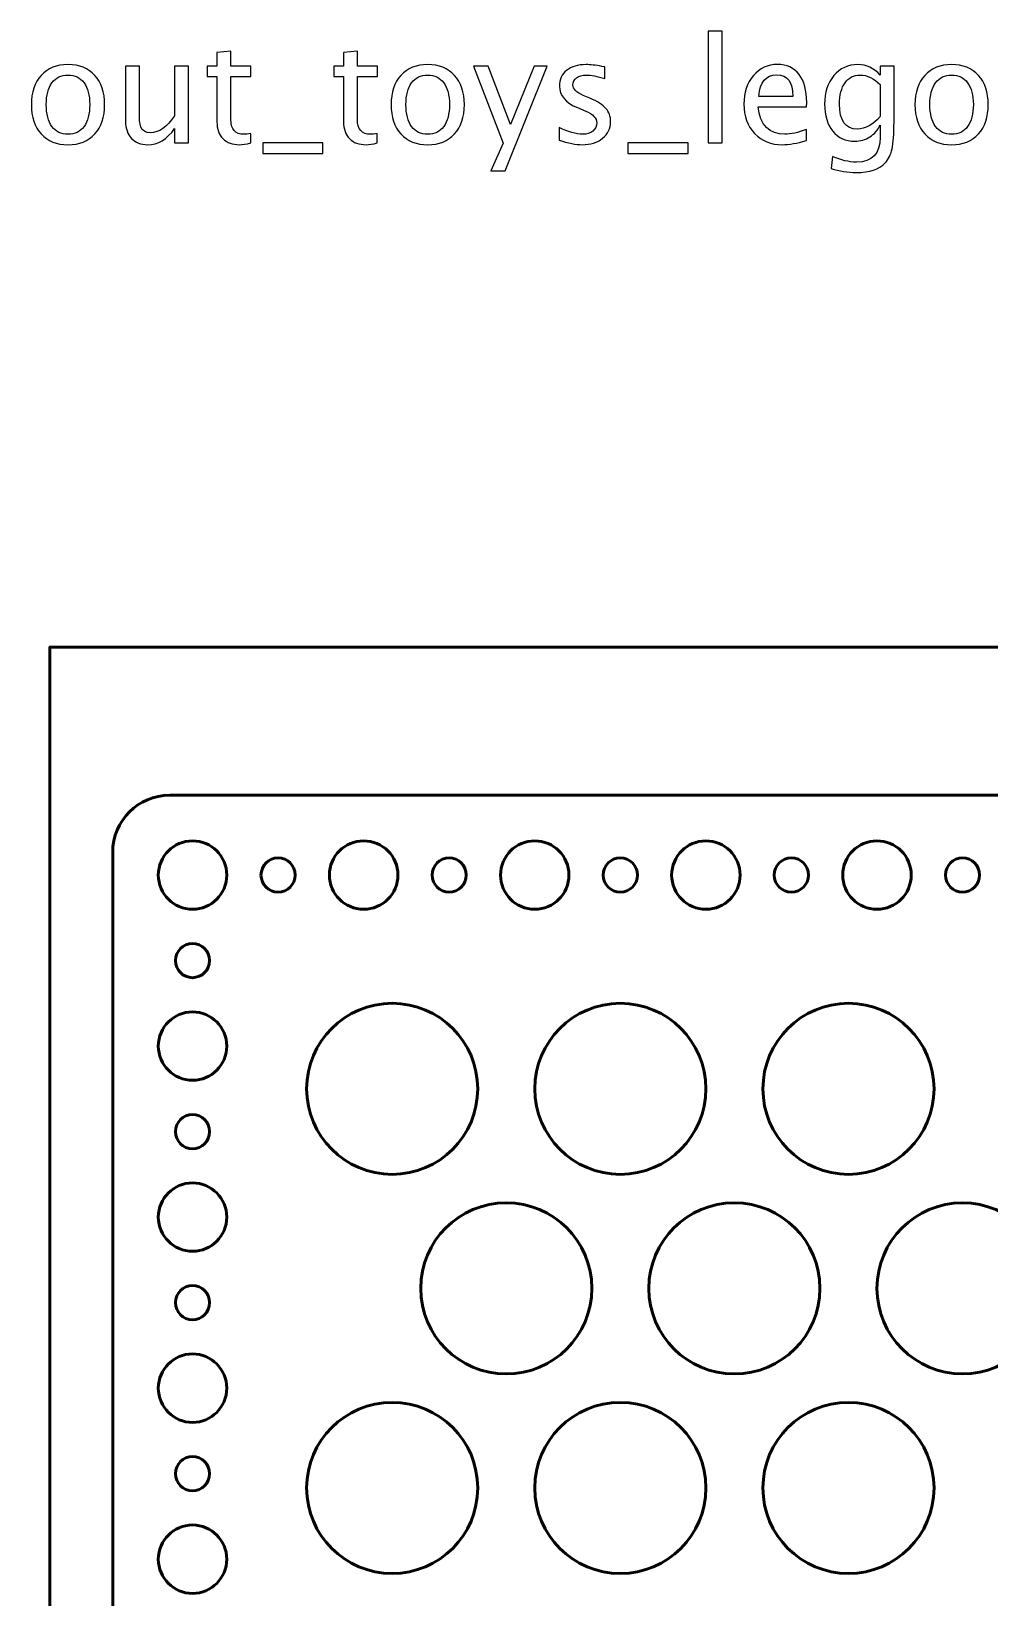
# Model space of a CAD drawing. Header units: centimetres. Extents: x -44 to 44, y -14.8 to 14.1.
# Drawn here: x -14.16 to -5.76, y 0.41 to 14.15 of the extents above; entities that cross this region are included whole.
import ezdxf

# ---------------------------------------------------------------- set-up
doc = ezdxf.new("R2010")
doc.units = ezdxf.units.CM
doc.header["$MEASUREMENT"] = 0
doc.layers.add('Layer 1', color=7, linetype='Continuous')

msp = doc.modelspace()

# ---------------------------------------------------------------- linework, layer by layer
at = {"layer": 'Layer 1', "color": 4, "lineweight": 53}
msp.add_lwpolyline([(-14, -14.75), (14, -14.75), (14, 8.75), (-14, 8.75), (-14, -14.75)], close=True, dxfattribs=at)
at = {"layer": 'Layer 1', "lineweight": 53}
for centre, major_axis in [((-12.74999, 6.74999), (0, 0.30001)), ((-12.75, 6), (0, 0.15)), ((-12.74999, 5.24999), (0, 0.30001)), ((-10.99998, 4.87498), (0, 0.75002)), ((-8.99998, 4.87498), (0, 0.75002)), ((-6.99998, 4.87498), (0, 0.75002)), ((-12.75, 4.5), (0, 0.15)), ((-12.74999, 3.74999), (0, 0.30001)), ((-9.99998, 3.12498), (0, 0.75002)), ((-7.99998, 3.12498), (0, 0.75002)), ((-5.99998, 3.12498), (0, 0.75002)), ((-12.75, 3), (0, 0.15)), ((-12.74999, 2.24999), (0, 0.30001)), ((-10.99998, 1.37498), (0, 0.75002)), ((-8.99998, 1.37498), (0, 0.75002)), ((-6.99998, 1.37498), (0, 0.75002)), ((-12.75, 1.5), (0, 0.15)), ((-12.74999, 0.74999), (0, 0.30001))]:
    msp.add_ellipse(centre, major_axis=major_axis, ratio=1, dxfattribs=at)
at = {"layer": 'Layer 1'}
for points, knots in [([(-8.23022, 13.17044), (-8.23022, 13.17044), (-8.23022, 14.14961), (-8.23022, 14.14961), (-8.23022, 14.14961), (-8.23022, 14.14961), (-8.1083, 14.14961), (-8.1083, 14.14961), (-8.1083, 14.14961), (-8.1083, 14.14961), (-8.1083, 13.17044), (-8.1083, 13.17044), (-8.1083, 13.17044), (-8.1083, 13.17044), (-8.23022, 13.17044), (-8.23022, 13.17044)], [0, 0, 0, 0, 0.2, 0.2, 0.2, 0.2, 0.4, 0.4, 0.4, 0.4, 0.6, 0.6, 0.6, 0.6, 1, 1, 1, 1]), ([(-12.24046, 13.17065), (-12.27814, 13.16028), (-12.31094, 13.1552), (-12.33867, 13.1552), (-12.33867, 13.1552), (-12.4009, 13.1552), (-12.44937, 13.17298), (-12.48409, 13.20854), (-12.48409, 13.20854), (-12.51901, 13.2441), (-12.53637, 13.29342), (-12.53637, 13.35671), (-12.53637, 13.35671), (-12.53637, 13.35671), (-12.53637, 13.7521), (-12.53637, 13.7521), (-12.53637, 13.7521), (-12.53637, 13.7521), (-12.62061, 13.7521), (-12.62061, 13.7521), (-12.62061, 13.7521), (-12.62061, 13.7521), (-12.62061, 13.84354), (-12.62061, 13.84354), (-12.62061, 13.84354), (-12.62061, 13.84354), (-12.53637, 13.84354), (-12.53637, 13.84354), (-12.53637, 13.84354), (-12.53637, 13.84354), (-12.53637, 13.96525), (-12.53637, 13.96525), (-12.53637, 13.96525), (-12.53637, 13.96525), (-12.41445, 13.97689), (-12.41445, 13.97689), (-12.41445, 13.97689), (-12.41445, 13.97689), (-12.41445, 13.84354), (-12.41445, 13.84354), (-12.41445, 13.84354), (-12.41445, 13.84354), (-12.23792, 13.84354), (-12.23792, 13.84354), (-12.23792, 13.84354), (-12.23792, 13.84354), (-12.23792, 13.7521), (-12.23792, 13.7521), (-12.23792, 13.7521), (-12.23792, 13.7521), (-12.41445, 13.7521), (-12.41445, 13.7521), (-12.41445, 13.7521), (-12.41445, 13.7521), (-12.41445, 13.37872), (-12.41445, 13.37872), (-12.41445, 13.37872), (-12.41445, 13.29067), (-12.37614, 13.24664), (-12.29973, 13.24664), (-12.29973, 13.24664), (-12.28343, 13.24664), (-12.26374, 13.24939), (-12.24046, 13.25468), (-12.24046, 13.25468), (-12.24046, 13.25468), (-12.24046, 13.17065), (-12.24046, 13.17065)], [0, 0, 0, 0, 0.05555556, 0.05555556, 0.05555556, 0.05555556, 0.11111111, 0.11111111, 0.11111111, 0.11111111, 0.16666667, 0.16666667, 0.16666667, 0.16666667, 0.22222222, 0.22222222, 0.22222222, 0.22222222, 0.27777778, 0.27777778, 0.27777778, 0.27777778, 0.33333333, 0.33333333, 0.33333333, 0.33333333, 0.38888889, 0.38888889, 0.38888889, 0.38888889, 0.44444444, 0.44444444, 0.44444444, 0.44444444, 0.5, 0.5, 0.5, 0.5, 0.55555556, 0.55555556, 0.55555556, 0.55555556, 0.61111111, 0.61111111, 0.61111111, 0.61111111, 0.66666667, 0.66666667, 0.66666667, 0.66666667, 0.72222222, 0.72222222, 0.72222222, 0.72222222, 0.77777778, 0.77777778, 0.77777778, 0.77777778, 0.83333333, 0.83333333, 0.83333333, 0.83333333, 0.88888889, 0.88888889, 0.88888889, 0.88888889, 1, 1, 1, 1]), ([(-11.13048, 13.17065), (-11.16816, 13.16028), (-11.20096, 13.1552), (-11.22869, 13.1552), (-11.22869, 13.1552), (-11.29092, 13.1552), (-11.33939, 13.17298), (-11.37411, 13.20854), (-11.37411, 13.20854), (-11.40903, 13.2441), (-11.42639, 13.29342), (-11.42639, 13.35671), (-11.42639, 13.35671), (-11.42639, 13.35671), (-11.42639, 13.7521), (-11.42639, 13.7521), (-11.42639, 13.7521), (-11.42639, 13.7521), (-11.51063, 13.7521), (-11.51063, 13.7521), (-11.51063, 13.7521), (-11.51063, 13.7521), (-11.51063, 13.84354), (-11.51063, 13.84354), (-11.51063, 13.84354), (-11.51063, 13.84354), (-11.42639, 13.84354), (-11.42639, 13.84354), (-11.42639, 13.84354), (-11.42639, 13.84354), (-11.42639, 13.96525), (-11.42639, 13.96525), (-11.42639, 13.96525), (-11.42639, 13.96525), (-11.30447, 13.97689), (-11.30447, 13.97689), (-11.30447, 13.97689), (-11.30447, 13.97689), (-11.30447, 13.84354), (-11.30447, 13.84354), (-11.30447, 13.84354), (-11.30447, 13.84354), (-11.12794, 13.84354), (-11.12794, 13.84354), (-11.12794, 13.84354), (-11.12794, 13.84354), (-11.12794, 13.7521), (-11.12794, 13.7521), (-11.12794, 13.7521), (-11.12794, 13.7521), (-11.30447, 13.7521), (-11.30447, 13.7521), (-11.30447, 13.7521), (-11.30447, 13.7521), (-11.30447, 13.37872), (-11.30447, 13.37872), (-11.30447, 13.37872), (-11.30447, 13.29067), (-11.26616, 13.24664), (-11.18975, 13.24664), (-11.18975, 13.24664), (-11.17345, 13.24664), (-11.15376, 13.24939), (-11.13048, 13.25468), (-11.13048, 13.25468), (-11.13048, 13.25468), (-11.13048, 13.17065), (-11.13048, 13.17065)], [0, 0, 0, 0, 0.05555556, 0.05555556, 0.05555556, 0.05555556, 0.11111111, 0.11111111, 0.11111111, 0.11111111, 0.16666667, 0.16666667, 0.16666667, 0.16666667, 0.22222222, 0.22222222, 0.22222222, 0.22222222, 0.27777778, 0.27777778, 0.27777778, 0.27777778, 0.33333333, 0.33333333, 0.33333333, 0.33333333, 0.38888889, 0.38888889, 0.38888889, 0.38888889, 0.44444444, 0.44444444, 0.44444444, 0.44444444, 0.5, 0.5, 0.5, 0.5, 0.55555556, 0.55555556, 0.55555556, 0.55555556, 0.61111111, 0.61111111, 0.61111111, 0.61111111, 0.66666667, 0.66666667, 0.66666667, 0.66666667, 0.72222222, 0.72222222, 0.72222222, 0.72222222, 0.77777778, 0.77777778, 0.77777778, 0.77777778, 0.83333333, 0.83333333, 0.83333333, 0.83333333, 0.88888889, 0.88888889, 0.88888889, 0.88888889, 1, 1, 1, 1]), ([(-13.84193, 13.1552), (-13.94078, 13.1552), (-14.01909, 13.18674), (-14.07667, 13.24982), (-14.07667, 13.24982), (-14.13445, 13.31289), (-14.16324, 13.39862), (-14.16324, 13.50678), (-14.16324, 13.50678), (-14.16324, 13.61473), (-14.13445, 13.70024), (-14.07667, 13.76311), (-14.07667, 13.76311), (-14.01909, 13.82597), (-13.94078, 13.85751), (-13.84193, 13.85751), (-13.84193, 13.85751), (-13.74308, 13.85751), (-13.66476, 13.82597), (-13.60719, 13.76311), (-13.60719, 13.76311), (-13.54941, 13.70024), (-13.52062, 13.61473), (-13.52062, 13.50678), (-13.52062, 13.50678), (-13.52062, 13.39862), (-13.54941, 13.31289), (-13.60719, 13.24982), (-13.60719, 13.24982), (-13.66476, 13.18674), (-13.74308, 13.1552), (-13.84193, 13.1552)], [0, 0, 0, 0, 0.11111111, 0.11111111, 0.11111111, 0.11111111, 0.22222222, 0.22222222, 0.22222222, 0.22222222, 0.33333333, 0.33333333, 0.33333333, 0.33333333, 0.44444444, 0.44444444, 0.44444444, 0.44444444, 0.55555556, 0.55555556, 0.55555556, 0.55555556, 0.66666667, 0.66666667, 0.66666667, 0.66666667, 0.77777778, 0.77777778, 0.77777778, 0.77777778, 1, 1, 1, 1]), ([(-13.84214, 13.24664), (-13.78182, 13.24664), (-13.73483, 13.26929), (-13.70138, 13.3148), (-13.70138, 13.3148), (-13.66815, 13.36009), (-13.65143, 13.42423), (-13.65143, 13.50678), (-13.65143, 13.50678), (-13.65143, 13.58912), (-13.66815, 13.65304), (-13.70138, 13.69834), (-13.70138, 13.69834), (-13.73483, 13.74342), (-13.78182, 13.76607), (-13.84214, 13.76607), (-13.84214, 13.76607), (-13.90268, 13.76607), (-13.94967, 13.74342), (-13.98269, 13.69834), (-13.98269, 13.69834), (-14.01592, 13.65304), (-14.03243, 13.58912), (-14.03243, 13.50678), (-14.03243, 13.50678), (-14.03243, 13.42423), (-14.01592, 13.36009), (-13.98269, 13.3148), (-13.98269, 13.3148), (-13.94967, 13.26929), (-13.90268, 13.24664), (-13.84214, 13.24664)], [0, 0, 0, 0, 0.11111111, 0.11111111, 0.11111111, 0.11111111, 0.22222222, 0.22222222, 0.22222222, 0.22222222, 0.33333333, 0.33333333, 0.33333333, 0.33333333, 0.44444444, 0.44444444, 0.44444444, 0.44444444, 0.55555556, 0.55555556, 0.55555556, 0.55555556, 0.66666667, 0.66666667, 0.66666667, 0.66666667, 0.77777778, 0.77777778, 0.77777778, 0.77777778, 1, 1, 1, 1]), ([(-12.90806, 13.17044), (-12.90806, 13.17044), (-12.90806, 13.29702), (-12.90806, 13.29702), (-12.90806, 13.29702), (-12.97304, 13.2024), (-13.05199, 13.1552), (-13.1447, 13.1552), (-13.1447, 13.1552), (-13.20355, 13.1552), (-13.25032, 13.17362), (-13.28504, 13.21066), (-13.28504, 13.21066), (-13.31996, 13.2477), (-13.33732, 13.29744), (-13.33732, 13.36031), (-13.33732, 13.36031), (-13.33732, 13.36031), (-13.33732, 13.84354), (-13.33732, 13.84354), (-13.33732, 13.84354), (-13.33732, 13.84354), (-13.2154, 13.84354), (-13.2154, 13.84354), (-13.2154, 13.84354), (-13.2154, 13.84354), (-13.2154, 13.4001), (-13.2154, 13.4001), (-13.2154, 13.4001), (-13.2154, 13.34951), (-13.20799, 13.31374), (-13.19339, 13.29257), (-13.19339, 13.29257), (-13.17857, 13.27119), (-13.15402, 13.26061), (-13.11951, 13.26061), (-13.11951, 13.26061), (-13.04501, 13.26061), (-12.97431, 13.30951), (-12.90806, 13.40751), (-12.90806, 13.40751), (-12.90806, 13.40751), (-12.90806, 13.84354), (-12.90806, 13.84354), (-12.90806, 13.84354), (-12.90806, 13.84354), (-12.78614, 13.84354), (-12.78614, 13.84354), (-12.78614, 13.84354), (-12.78614, 13.84354), (-12.78614, 13.17044), (-12.78614, 13.17044), (-12.78614, 13.17044), (-12.78614, 13.17044), (-12.90806, 13.17044), (-12.90806, 13.17044)], [0, 0, 0, 0, 0.06666667, 0.06666667, 0.06666667, 0.06666667, 0.13333333, 0.13333333, 0.13333333, 0.13333333, 0.2, 0.2, 0.2, 0.2, 0.26666667, 0.26666667, 0.26666667, 0.26666667, 0.33333333, 0.33333333, 0.33333333, 0.33333333, 0.4, 0.4, 0.4, 0.4, 0.46666667, 0.46666667, 0.46666667, 0.46666667, 0.53333333, 0.53333333, 0.53333333, 0.53333333, 0.6, 0.6, 0.6, 0.6, 0.66666667, 0.66666667, 0.66666667, 0.66666667, 0.73333333, 0.73333333, 0.73333333, 0.73333333, 0.8, 0.8, 0.8, 0.8, 0.86666667, 0.86666667, 0.86666667, 0.86666667, 1, 1, 1, 1]), ([(-10.68852, 13.1552), (-10.78737, 13.1552), (-10.86568, 13.18674), (-10.92326, 13.24982), (-10.92326, 13.24982), (-10.98104, 13.31289), (-11.00983, 13.39862), (-11.00983, 13.50678), (-11.00983, 13.50678), (-11.00983, 13.61473), (-10.98104, 13.70024), (-10.92326, 13.76311), (-10.92326, 13.76311), (-10.86568, 13.82597), (-10.78737, 13.85751), (-10.68852, 13.85751), (-10.68852, 13.85751), (-10.58967, 13.85751), (-10.51135, 13.82597), (-10.45378, 13.76311), (-10.45378, 13.76311), (-10.396, 13.70024), (-10.36721, 13.61473), (-10.36721, 13.50678), (-10.36721, 13.50678), (-10.36721, 13.39862), (-10.396, 13.31289), (-10.45378, 13.24982), (-10.45378, 13.24982), (-10.51135, 13.18674), (-10.58967, 13.1552), (-10.68852, 13.1552)], [0, 0, 0, 0, 0.11111111, 0.11111111, 0.11111111, 0.11111111, 0.22222222, 0.22222222, 0.22222222, 0.22222222, 0.33333333, 0.33333333, 0.33333333, 0.33333333, 0.44444444, 0.44444444, 0.44444444, 0.44444444, 0.55555556, 0.55555556, 0.55555556, 0.55555556, 0.66666667, 0.66666667, 0.66666667, 0.66666667, 0.77777778, 0.77777778, 0.77777778, 0.77777778, 1, 1, 1, 1]), ([(-10.68873, 13.24664), (-10.62841, 13.24664), (-10.58142, 13.26929), (-10.54797, 13.3148), (-10.54797, 13.3148), (-10.51474, 13.36009), (-10.49802, 13.42423), (-10.49802, 13.50678), (-10.49802, 13.50678), (-10.49802, 13.58912), (-10.51474, 13.65304), (-10.54797, 13.69834), (-10.54797, 13.69834), (-10.58142, 13.74342), (-10.62841, 13.76607), (-10.68873, 13.76607), (-10.68873, 13.76607), (-10.74927, 13.76607), (-10.79626, 13.74342), (-10.82928, 13.69834), (-10.82928, 13.69834), (-10.86251, 13.65304), (-10.87902, 13.58912), (-10.87902, 13.50678), (-10.87902, 13.50678), (-10.87902, 13.42423), (-10.86251, 13.36009), (-10.82928, 13.3148), (-10.82928, 13.3148), (-10.79626, 13.26929), (-10.74927, 13.24664), (-10.68873, 13.24664)], [0, 0, 0, 0, 0.11111111, 0.11111111, 0.11111111, 0.11111111, 0.22222222, 0.22222222, 0.22222222, 0.22222222, 0.33333333, 0.33333333, 0.33333333, 0.33333333, 0.44444444, 0.44444444, 0.44444444, 0.44444444, 0.55555556, 0.55555556, 0.55555556, 0.55555556, 0.66666667, 0.66666667, 0.66666667, 0.66666667, 0.77777778, 0.77777778, 0.77777778, 0.77777778, 1, 1, 1, 1]), ([(-10.1365, 12.92533), (-10.1365, 12.92533), (-10.02728, 13.16959), (-10.02728, 13.16959), (-10.02728, 13.16959), (-10.02728, 13.16959), (-10.28805, 13.84354), (-10.28805, 13.84354), (-10.28805, 13.84354), (-10.28805, 13.84354), (-10.15724, 13.84354), (-10.15724, 13.84354), (-10.15724, 13.84354), (-10.15724, 13.84354), (-9.96335, 13.33385), (-9.96335, 13.33385), (-9.96335, 13.33385), (-9.96335, 13.33385), (-9.75655, 13.84354), (-9.75655, 13.84354), (-9.75655, 13.84354), (-9.75655, 13.84354), (-9.64162, 13.84354), (-9.64162, 13.84354), (-9.64162, 13.84354), (-9.64162, 13.84354), (-10.0095, 12.92533), (-10.0095, 12.92533), (-10.0095, 12.92533), (-10.0095, 12.92533), (-10.1365, 12.92533), (-10.1365, 12.92533)], [0, 0, 0, 0, 0.11111111, 0.11111111, 0.11111111, 0.11111111, 0.22222222, 0.22222222, 0.22222222, 0.22222222, 0.33333333, 0.33333333, 0.33333333, 0.33333333, 0.44444444, 0.44444444, 0.44444444, 0.44444444, 0.55555556, 0.55555556, 0.55555556, 0.55555556, 0.66666667, 0.66666667, 0.66666667, 0.66666667, 0.77777778, 0.77777778, 0.77777778, 0.77777778, 1, 1, 1, 1]), ([(-9.53684, 13.19457), (-9.53684, 13.19457), (-9.53684, 13.30633), (-9.53684, 13.30633), (-9.53684, 13.30633), (-9.45704, 13.26654), (-9.38783, 13.24664), (-9.32877, 13.24664), (-9.32877, 13.24664), (-9.29363, 13.24664), (-9.26442, 13.25617), (-9.24135, 13.27522), (-9.24135, 13.27522), (-9.21828, 13.29405), (-9.20664, 13.31776), (-9.20664, 13.34634), (-9.20664, 13.34634), (-9.20664, 13.38803), (-9.23902, 13.42254), (-9.30379, 13.44984), (-9.30379, 13.44984), (-9.30379, 13.44984), (-9.37513, 13.48011), (-9.37513, 13.48011), (-9.37513, 13.48011), (-9.48032, 13.52371), (-9.53303, 13.58679), (-9.53303, 13.6687), (-9.53303, 13.6687), (-9.53303, 13.72734), (-9.51229, 13.77348), (-9.4708, 13.80713), (-9.4708, 13.80713), (-9.42931, 13.84079), (-9.37237, 13.85751), (-9.3002, 13.85751), (-9.3002, 13.85751), (-9.26273, 13.85751), (-9.21616, 13.85243), (-9.16092, 13.84206), (-9.16092, 13.84206), (-9.16092, 13.84206), (-9.13552, 13.83719), (-9.13552, 13.83719), (-9.13552, 13.83719), (-9.13552, 13.83719), (-9.13552, 13.73559), (-9.13552, 13.73559), (-9.13552, 13.73559), (-9.20346, 13.75591), (-9.25765, 13.76607), (-9.29808, 13.76607), (-9.29808, 13.76607), (-9.33364, 13.76607), (-9.36179, 13.75824), (-9.38317, 13.74279), (-9.38317, 13.74279), (-9.40434, 13.72734), (-9.41492, 13.70659), (-9.41492, 13.68056), (-9.41492, 13.68056), (-9.41492, 13.64394), (-9.38529, 13.61282), (-9.32581, 13.58764), (-9.32581, 13.58764), (-9.32581, 13.58764), (-9.26718, 13.56287), (-9.26718, 13.56287), (-9.26718, 13.56287), (-9.20071, 13.53493), (-9.15372, 13.5053), (-9.12621, 13.47418), (-9.12621, 13.47418), (-9.09848, 13.44307), (-9.08472, 13.40412), (-9.08472, 13.35755), (-9.08472, 13.35755), (-9.08472, 13.2985), (-9.108, 13.25003), (-9.15478, 13.21214), (-9.15478, 13.21214), (-9.20135, 13.17425), (-9.26104, 13.1552), (-9.33364, 13.1552), (-9.33364, 13.1552), (-9.38952, 13.1552), (-9.45704, 13.16832), (-9.53684, 13.19457)], [0, 0, 0, 0, 0.04347826, 0.04347826, 0.04347826, 0.04347826, 0.08695652, 0.08695652, 0.08695652, 0.08695652, 0.13043478, 0.13043478, 0.13043478, 0.13043478, 0.17391304, 0.17391304, 0.17391304, 0.17391304, 0.2173913, 0.2173913, 0.2173913, 0.2173913, 0.26086957, 0.26086957, 0.26086957, 0.26086957, 0.30434783, 0.30434783, 0.30434783, 0.30434783, 0.34782609, 0.34782609, 0.34782609, 0.34782609, 0.39130435, 0.39130435, 0.39130435, 0.39130435, 0.43478261, 0.43478261, 0.43478261, 0.43478261, 0.47826087, 0.47826087, 0.47826087, 0.47826087, 0.52173913, 0.52173913, 0.52173913, 0.52173913, 0.56521739, 0.56521739, 0.56521739, 0.56521739, 0.60869565, 0.60869565, 0.60869565, 0.60869565, 0.65217391, 0.65217391, 0.65217391, 0.65217391, 0.69565217, 0.69565217, 0.69565217, 0.69565217, 0.73913043, 0.73913043, 0.73913043, 0.73913043, 0.7826087, 0.7826087, 0.7826087, 0.7826087, 0.82608696, 0.82608696, 0.82608696, 0.82608696, 0.86956522, 0.86956522, 0.86956522, 0.86956522, 0.91304348, 0.91304348, 0.91304348, 0.91304348, 1, 1, 1, 1]), ([(-7.36916, 13.19203), (-7.45107, 13.16748), (-7.52114, 13.1552), (-7.57956, 13.1552), (-7.57956, 13.1552), (-7.67925, 13.1552), (-7.76032, 13.18822), (-7.82276, 13.25405), (-7.82276, 13.25405), (-7.8852, 13.31988), (-7.91653, 13.40518), (-7.91653, 13.51017), (-7.91653, 13.51017), (-7.91653, 13.61198), (-7.88901, 13.69559), (-7.83377, 13.76099), (-7.83377, 13.76099), (-7.77852, 13.82618), (-7.70783, 13.85878), (-7.62168, 13.85878), (-7.62168, 13.85878), (-7.54019, 13.85878), (-7.47711, 13.82978), (-7.43266, 13.77179), (-7.43266, 13.77179), (-7.38821, 13.71379), (-7.36598, 13.63166), (-7.36598, 13.52519), (-7.36598, 13.52519), (-7.36598, 13.52519), (-7.36662, 13.48794), (-7.36662, 13.48794), (-7.36662, 13.48794), (-7.36662, 13.48794), (-7.79207, 13.48794), (-7.79207, 13.48794), (-7.79207, 13.48794), (-7.77429, 13.32707), (-7.69576, 13.24664), (-7.5567, 13.24664), (-7.5567, 13.24664), (-7.50568, 13.24664), (-7.44324, 13.26103), (-7.36916, 13.28982), (-7.36916, 13.28982), (-7.36916, 13.28982), (-7.36916, 13.19203), (-7.36916, 13.19203)], [0, 0, 0, 0, 0.07692308, 0.07692308, 0.07692308, 0.07692308, 0.15384615, 0.15384615, 0.15384615, 0.15384615, 0.23076923, 0.23076923, 0.23076923, 0.23076923, 0.30769231, 0.30769231, 0.30769231, 0.30769231, 0.38461538, 0.38461538, 0.38461538, 0.38461538, 0.46153846, 0.46153846, 0.46153846, 0.46153846, 0.53846154, 0.53846154, 0.53846154, 0.53846154, 0.61538462, 0.61538462, 0.61538462, 0.61538462, 0.69230769, 0.69230769, 0.69230769, 0.69230769, 0.76923077, 0.76923077, 0.76923077, 0.76923077, 0.84615385, 0.84615385, 0.84615385, 0.84615385, 1, 1, 1, 1]), ([(-7.78572, 13.57938), (-7.78572, 13.57938), (-7.48854, 13.57938), (-7.48854, 13.57938), (-7.48854, 13.57938), (-7.48854, 13.70469), (-7.53532, 13.76734), (-7.62866, 13.76734), (-7.62866, 13.76734), (-7.72264, 13.76734), (-7.77492, 13.70469), (-7.78572, 13.57938)], [0, 0, 0, 0, 0.25, 0.25, 0.25, 0.25, 0.5, 0.5, 0.5, 0.5, 1, 1, 1, 1]), ([(-7.15305, 12.94692), (-7.15305, 12.94692), (-7.13866, 13.05233), (-7.13866, 13.05233), (-7.13866, 13.05233), (-7.06796, 13.01931), (-6.9979, 13.0028), (-6.92868, 13.0028), (-6.92868, 13.0028), (-6.79131, 13.0028), (-6.72252, 13.07561), (-6.72252, 13.22103), (-6.72252, 13.22103), (-6.72252, 13.22103), (-6.72252, 13.32686), (-6.72252, 13.32686), (-6.72252, 13.32686), (-6.74369, 13.2822), (-6.77374, 13.2477), (-6.8129, 13.22293), (-6.8129, 13.22293), (-6.85206, 13.19817), (-6.89566, 13.18568), (-6.94371, 13.18568), (-6.94371, 13.18568), (-7.0252, 13.18568), (-7.08976, 13.21489), (-7.13739, 13.27331), (-7.13739, 13.27331), (-7.18501, 13.33173), (-7.20893, 13.41089), (-7.20893, 13.5108), (-7.20893, 13.5108), (-7.20893, 13.61304), (-7.18184, 13.69643), (-7.12765, 13.76099), (-7.12765, 13.76099), (-7.07325, 13.82534), (-7.00319, 13.85751), (-6.91704, 13.85751), (-6.91704, 13.85751), (-6.84169, 13.85751), (-6.77671, 13.82703), (-6.72252, 13.76586), (-6.72252, 13.76586), (-6.72252, 13.76586), (-6.72252, 13.84354), (-6.72252, 13.84354), (-6.72252, 13.84354), (-6.72252, 13.84354), (-6.6006, 13.84354), (-6.6006, 13.84354), (-6.6006, 13.84354), (-6.6006, 13.84354), (-6.6006, 13.35417), (-6.6006, 13.35417), (-6.6006, 13.35417), (-6.6006, 13.24897), (-6.6061, 13.17108), (-6.61711, 13.12049), (-6.61711, 13.12049), (-6.6279, 13.0699), (-6.64865, 13.02841), (-6.6787, 12.99624), (-6.6787, 12.99624), (-6.73204, 12.93972), (-6.81544, 12.91136), (-6.92868, 12.91136), (-6.92868, 12.91136), (-7.00636, 12.91136), (-7.08108, 12.92321), (-7.15305, 12.94692)], [0, 0, 0, 0, 0.05263158, 0.05263158, 0.05263158, 0.05263158, 0.10526316, 0.10526316, 0.10526316, 0.10526316, 0.15789474, 0.15789474, 0.15789474, 0.15789474, 0.21052632, 0.21052632, 0.21052632, 0.21052632, 0.26315789, 0.26315789, 0.26315789, 0.26315789, 0.31578947, 0.31578947, 0.31578947, 0.31578947, 0.36842105, 0.36842105, 0.36842105, 0.36842105, 0.42105263, 0.42105263, 0.42105263, 0.42105263, 0.47368421, 0.47368421, 0.47368421, 0.47368421, 0.52631579, 0.52631579, 0.52631579, 0.52631579, 0.57894737, 0.57894737, 0.57894737, 0.57894737, 0.63157895, 0.63157895, 0.63157895, 0.63157895, 0.68421053, 0.68421053, 0.68421053, 0.68421053, 0.73684211, 0.73684211, 0.73684211, 0.73684211, 0.78947368, 0.78947368, 0.78947368, 0.78947368, 0.84210526, 0.84210526, 0.84210526, 0.84210526, 0.89473684, 0.89473684, 0.89473684, 0.89473684, 1, 1, 1, 1]), ([(-6.72252, 13.40327), (-6.72252, 13.40327), (-6.72252, 13.68246), (-6.72252, 13.68246), (-6.72252, 13.68246), (-6.77628, 13.73813), (-6.83491, 13.76607), (-6.8982, 13.76607), (-6.8982, 13.76607), (-6.95451, 13.76607), (-6.99853, 13.74363), (-7.03028, 13.69855), (-7.03028, 13.69855), (-7.06224, 13.65368), (-7.07812, 13.59123), (-7.07812, 13.51165), (-7.07812, 13.51165), (-7.07812, 13.36539), (-7.02626, 13.29236), (-6.92233, 13.29236), (-6.92233, 13.29236), (-6.85164, 13.29236), (-6.78496, 13.3294), (-6.72252, 13.40327)], [0, 0, 0, 0, 0.14285714, 0.14285714, 0.14285714, 0.14285714, 0.28571429, 0.28571429, 0.28571429, 0.28571429, 0.42857143, 0.42857143, 0.42857143, 0.42857143, 0.57142857, 0.57142857, 0.57142857, 0.57142857, 0.71428571, 0.71428571, 0.71428571, 0.71428571, 1, 1, 1, 1]), ([(-6.09577, 13.1552), (-6.19462, 13.1552), (-6.27293, 13.18674), (-6.33051, 13.24982), (-6.33051, 13.24982), (-6.38829, 13.31289), (-6.41708, 13.39862), (-6.41708, 13.50678), (-6.41708, 13.50678), (-6.41708, 13.61473), (-6.38829, 13.70024), (-6.33051, 13.76311), (-6.33051, 13.76311), (-6.27293, 13.82597), (-6.19462, 13.85751), (-6.09577, 13.85751), (-6.09577, 13.85751), (-5.99692, 13.85751), (-5.9186, 13.82597), (-5.86103, 13.76311), (-5.86103, 13.76311), (-5.80325, 13.70024), (-5.77446, 13.61473), (-5.77446, 13.50678), (-5.77446, 13.50678), (-5.77446, 13.39862), (-5.80325, 13.31289), (-5.86103, 13.24982), (-5.86103, 13.24982), (-5.9186, 13.18674), (-5.99692, 13.1552), (-6.09577, 13.1552)], [0, 0, 0, 0, 0.11111111, 0.11111111, 0.11111111, 0.11111111, 0.22222222, 0.22222222, 0.22222222, 0.22222222, 0.33333333, 0.33333333, 0.33333333, 0.33333333, 0.44444444, 0.44444444, 0.44444444, 0.44444444, 0.55555556, 0.55555556, 0.55555556, 0.55555556, 0.66666667, 0.66666667, 0.66666667, 0.66666667, 0.77777778, 0.77777778, 0.77777778, 0.77777778, 1, 1, 1, 1]), ([(-6.09598, 13.24664), (-6.03566, 13.24664), (-5.98867, 13.26929), (-5.95522, 13.3148), (-5.95522, 13.3148), (-5.92199, 13.36009), (-5.90527, 13.42423), (-5.90527, 13.50678), (-5.90527, 13.50678), (-5.90527, 13.58912), (-5.92199, 13.65304), (-5.95522, 13.69834), (-5.95522, 13.69834), (-5.98867, 13.74342), (-6.03566, 13.76607), (-6.09598, 13.76607), (-6.09598, 13.76607), (-6.15652, 13.76607), (-6.20351, 13.74342), (-6.23653, 13.69834), (-6.23653, 13.69834), (-6.26976, 13.65304), (-6.28627, 13.58912), (-6.28627, 13.50678), (-6.28627, 13.50678), (-6.28627, 13.42423), (-6.26976, 13.36009), (-6.23653, 13.3148), (-6.23653, 13.3148), (-6.20351, 13.26929), (-6.15652, 13.24664), (-6.09598, 13.24664)], [0, 0, 0, 0, 0.11111111, 0.11111111, 0.11111111, 0.11111111, 0.22222222, 0.22222222, 0.22222222, 0.22222222, 0.33333333, 0.33333333, 0.33333333, 0.33333333, 0.44444444, 0.44444444, 0.44444444, 0.44444444, 0.55555556, 0.55555556, 0.55555556, 0.55555556, 0.66666667, 0.66666667, 0.66666667, 0.66666667, 0.77777778, 0.77777778, 0.77777778, 0.77777778, 1, 1, 1, 1]), ([(-12.13505, 13.079), (-12.13505, 13.079), (-12.13505, 13.17044), (-12.13505, 13.17044), (-12.13505, 13.17044), (-12.13505, 13.17044), (-11.60673, 13.17044), (-11.60673, 13.17044), (-11.60673, 13.17044), (-11.60673, 13.17044), (-11.60673, 13.079), (-11.60673, 13.079), (-11.60673, 13.079), (-11.60673, 13.079), (-12.13505, 13.079), (-12.13505, 13.079)], [0, 0, 0, 0, 0.2, 0.2, 0.2, 0.2, 0.4, 0.4, 0.4, 0.4, 0.6, 0.6, 0.6, 0.6, 1, 1, 1, 1]), ([(-8.9338, 13.079), (-8.9338, 13.079), (-8.9338, 13.17044), (-8.9338, 13.17044), (-8.9338, 13.17044), (-8.9338, 13.17044), (-8.40548, 13.17044), (-8.40548, 13.17044), (-8.40548, 13.17044), (-8.40548, 13.17044), (-8.40548, 13.079), (-8.40548, 13.079), (-8.40548, 13.079), (-8.40548, 13.079), (-8.9338, 13.079), (-8.9338, 13.079)], [0, 0, 0, 0, 0.2, 0.2, 0.2, 0.2, 0.4, 0.4, 0.4, 0.4, 0.6, 0.6, 0.6, 0.6, 1, 1, 1, 1])]:
    msp.add_open_spline(points, degree=3, knots=knots, dxfattribs=at)
at = {"layer": 'Layer 1', "lineweight": 53}
for points, knots in [([(-13.45, -12.95), (-13.45, -12.95), (-13.45, 6.95), (-13.45, 6.95), (-13.45, 6.95), (-13.45, 7.22614), (-13.22614, 7.45), (-12.95, 7.45), (-12.95, 7.45), (-12.95, 7.45), (12.95, 7.45), (12.95, 7.45), (12.95, 7.45), (13.22614, 7.45), (13.45, 7.22614), (13.45, 6.95), (13.45, 6.95), (13.45, 6.95), (13.45, -12.95), (13.45, -12.95), (13.45, -12.95), (13.45, -13.22614), (13.22614, -13.45), (12.95, -13.45), (12.95, -13.45), (12.95, -13.45), (-12.95, -13.45), (-12.95, -13.45), (-12.95, -13.45), (-13.22614, -13.45), (-13.45, -13.22614), (-13.45, -12.95)], [0, 0, 0, 0, 0.11111111, 0.11111111, 0.11111111, 0.11111111, 0.22222222, 0.22222222, 0.22222222, 0.22222222, 0.33333333, 0.33333333, 0.33333333, 0.33333333, 0.44444444, 0.44444444, 0.44444444, 0.44444444, 0.55555556, 0.55555556, 0.55555556, 0.55555556, 0.66666667, 0.66666667, 0.66666667, 0.66666667, 0.77777778, 0.77777778, 0.77777778, 0.77777778, 1, 1, 1, 1]), ([(-11.55, 6.75), (-11.55, 6.91569), (-11.41569, 7.05), (-11.25, 7.05), (-11.25, 7.05), (-11.08431, 7.05), (-10.95, 6.91569), (-10.95, 6.75), (-10.95, 6.75), (-10.95, 6.58431), (-11.08431, 6.45), (-11.25, 6.45), (-11.25, 6.45), (-11.41569, 6.45), (-11.55, 6.58431), (-11.55, 6.75)], [0, 0, 0, 0, 0.2, 0.2, 0.2, 0.2, 0.4, 0.4, 0.4, 0.4, 0.6, 0.6, 0.6, 0.6, 1, 1, 1, 1]), ([(-10.05, 6.75), (-10.05, 6.91569), (-9.91569, 7.05), (-9.75, 7.05), (-9.75, 7.05), (-9.58431, 7.05), (-9.45, 6.91569), (-9.45, 6.75), (-9.45, 6.75), (-9.45, 6.58431), (-9.58431, 6.45), (-9.75, 6.45), (-9.75, 6.45), (-9.91569, 6.45), (-10.05, 6.58431), (-10.05, 6.75)], [0, 0, 0, 0, 0.2, 0.2, 0.2, 0.2, 0.4, 0.4, 0.4, 0.4, 0.6, 0.6, 0.6, 0.6, 1, 1, 1, 1]), ([(-8.55, 6.75), (-8.55, 6.91569), (-8.41569, 7.05), (-8.25, 7.05), (-8.25, 7.05), (-8.08431, 7.05), (-7.95, 6.91569), (-7.95, 6.75), (-7.95, 6.75), (-7.95, 6.58431), (-8.08431, 6.45), (-8.25, 6.45), (-8.25, 6.45), (-8.41569, 6.45), (-8.55, 6.58431), (-8.55, 6.75)], [0, 0, 0, 0, 0.2, 0.2, 0.2, 0.2, 0.4, 0.4, 0.4, 0.4, 0.6, 0.6, 0.6, 0.6, 1, 1, 1, 1]), ([(-7.05, 6.75), (-7.05, 6.91569), (-6.91569, 7.05), (-6.75, 7.05), (-6.75, 7.05), (-6.58431, 7.05), (-6.45, 6.91569), (-6.45, 6.75), (-6.45, 6.75), (-6.45, 6.58431), (-6.58431, 6.45), (-6.75, 6.45), (-6.75, 6.45), (-6.91569, 6.45), (-7.05, 6.58431), (-7.05, 6.75)], [0, 0, 0, 0, 0.2, 0.2, 0.2, 0.2, 0.4, 0.4, 0.4, 0.4, 0.6, 0.6, 0.6, 0.6, 1, 1, 1, 1]), ([(-12.15, 6.75), (-12.15, 6.83284), (-12.08284, 6.9), (-12, 6.9), (-12, 6.9), (-11.91716, 6.9), (-11.85, 6.83284), (-11.85, 6.75), (-11.85, 6.75), (-11.85, 6.66716), (-11.91716, 6.6), (-12, 6.6), (-12, 6.6), (-12.08284, 6.6), (-12.15, 6.66716), (-12.15, 6.75)], [0, 0, 0, 0, 0.2, 0.2, 0.2, 0.2, 0.4, 0.4, 0.4, 0.4, 0.6, 0.6, 0.6, 0.6, 1, 1, 1, 1]), ([(-10.65, 6.75), (-10.65, 6.83284), (-10.58284, 6.9), (-10.5, 6.9), (-10.5, 6.9), (-10.41716, 6.9), (-10.35, 6.83284), (-10.35, 6.75), (-10.35, 6.75), (-10.35, 6.66716), (-10.41716, 6.6), (-10.5, 6.6), (-10.5, 6.6), (-10.58284, 6.6), (-10.65, 6.66716), (-10.65, 6.75)], [0, 0, 0, 0, 0.2, 0.2, 0.2, 0.2, 0.4, 0.4, 0.4, 0.4, 0.6, 0.6, 0.6, 0.6, 1, 1, 1, 1]), ([(-9.15, 6.75), (-9.15, 6.83284), (-9.08284, 6.9), (-9, 6.9), (-9, 6.9), (-8.91716, 6.9), (-8.85, 6.83284), (-8.85, 6.75), (-8.85, 6.75), (-8.85, 6.66716), (-8.91716, 6.6), (-9, 6.6), (-9, 6.6), (-9.08284, 6.6), (-9.15, 6.66716), (-9.15, 6.75)], [0, 0, 0, 0, 0.2, 0.2, 0.2, 0.2, 0.4, 0.4, 0.4, 0.4, 0.6, 0.6, 0.6, 0.6, 1, 1, 1, 1]), ([(-7.65, 6.75), (-7.65, 6.83284), (-7.58284, 6.9), (-7.5, 6.9), (-7.5, 6.9), (-7.41716, 6.9), (-7.35, 6.83284), (-7.35, 6.75), (-7.35, 6.75), (-7.35, 6.66716), (-7.41716, 6.6), (-7.5, 6.6), (-7.5, 6.6), (-7.58284, 6.6), (-7.65, 6.66716), (-7.65, 6.75)], [0, 0, 0, 0, 0.2, 0.2, 0.2, 0.2, 0.4, 0.4, 0.4, 0.4, 0.6, 0.6, 0.6, 0.6, 1, 1, 1, 1]), ([(-6.15, 6.75), (-6.15, 6.83284), (-6.08284, 6.9), (-6, 6.9), (-6, 6.9), (-5.91716, 6.9), (-5.85, 6.83284), (-5.85, 6.75), (-5.85, 6.75), (-5.85, 6.66716), (-5.91716, 6.6), (-6, 6.6), (-6, 6.6), (-6.08284, 6.6), (-6.15, 6.66716), (-6.15, 6.75)], [0, 0, 0, 0, 0.2, 0.2, 0.2, 0.2, 0.4, 0.4, 0.4, 0.4, 0.6, 0.6, 0.6, 0.6, 1, 1, 1, 1])]:
    msp.add_open_spline(points, degree=3, knots=knots, dxfattribs=at)

doc.saveas('drawing.dxf')
